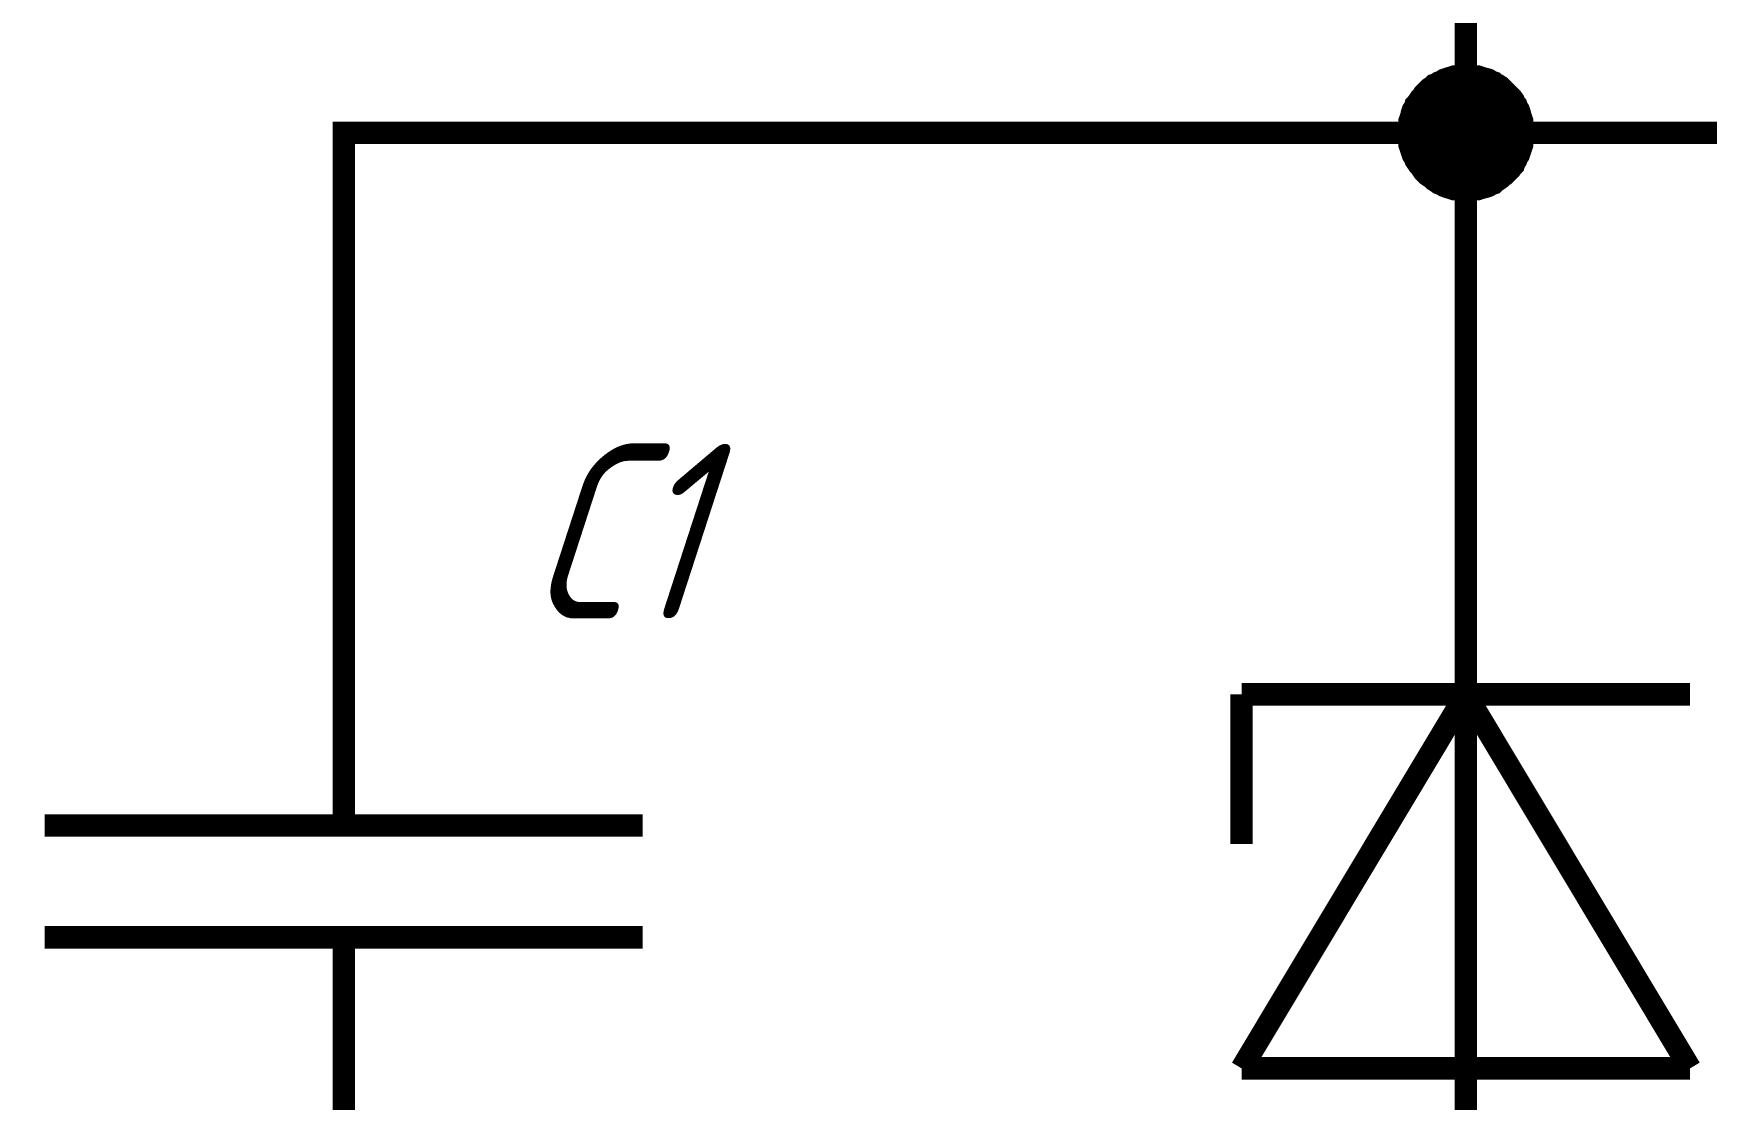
# Paper-space layout 'Layout1' of a CAD drawing. Header units: millimetres. Extents: x 0 to 420, y 0 to 297.
# Drawn here: x 73.48 to 95.85, y 157.23 to 171.47 of the extents above; entities that cross this region are included whole.
import ezdxf

# ---------------------------------------------------------------- set-up
doc = ezdxf.new("R2010")
doc.units = ezdxf.units.MM
doc.layers.add('Sheet', color=255, linetype='Continuous')
doc.styles.add('GOST', font='', dxfattribs={"oblique": 18})
doc.styles.get('GOST').set_extended_font_data('GOST type A')

psp = doc.layouts.get("Layout1")

# ---------------------------------------------------------------- linework, layer by layer
at = {"layer": 'Sheet'}
for points, const_width in [([(92.631, 170.144), (92.631, 185.147)], 0.3), ([(91.867, 170.144), (91.867, 170.189), (91.867, 170.223), (91.878, 170.256), (91.878, 170.301), (91.89, 170.335), (91.901, 170.369), (91.912, 170.414), (91.923, 170.447), (91.946, 170.481), (91.957, 170.515), (91.979, 170.537), (92.002, 170.571), (92.024, 170.604), (92.047, 170.627), (92.069, 170.661), (92.092, 170.683), (92.114, 170.706), (92.148, 170.739), (92.181, 170.762), (92.204, 170.784), (92.238, 170.795), (92.271, 170.818), (92.305, 170.829), (92.339, 170.852), (92.372, 170.863), (92.406, 170.874), (92.44, 170.885), (92.473, 170.896), (92.518, 170.896), (92.552, 170.908), (92.597, 170.908), (92.631, 170.908)], 0.3), ([(91.867, 170.144), (91.867, 170.189), (91.867, 170.223), (91.878, 170.256), (91.878, 170.301), (91.89, 170.335), (91.901, 170.369), (91.912, 170.414), (91.923, 170.447), (91.946, 170.481), (91.957, 170.515), (91.979, 170.537), (92.002, 170.571), (92.024, 170.604), (92.047, 170.627), (92.069, 170.661), (92.092, 170.683), (92.114, 170.706), (92.148, 170.739), (92.181, 170.762), (92.204, 170.784), (92.238, 170.795), (92.271, 170.818), (92.305, 170.829), (92.339, 170.852), (92.372, 170.863), (92.406, 170.874), (92.44, 170.885), (92.473, 170.896), (92.518, 170.896), (92.552, 170.908), (92.597, 170.908), (92.631, 170.908)], 0.3), ([(91.867, 170.144), (91.867, 170.189), (91.867, 170.223), (91.878, 170.256), (91.878, 170.301), (91.89, 170.335), (91.901, 170.369), (91.912, 170.414), (91.923, 170.447), (91.946, 170.481), (91.957, 170.515), (91.979, 170.537), (92.002, 170.571), (92.024, 170.604), (92.047, 170.627), (92.069, 170.661), (92.092, 170.683), (92.114, 170.706), (92.148, 170.739), (92.181, 170.762), (92.204, 170.784), (92.238, 170.795), (92.271, 170.818), (92.305, 170.829), (92.339, 170.852), (92.372, 170.863), (92.406, 170.874), (92.44, 170.885), (92.473, 170.896), (92.518, 170.896), (92.552, 170.908), (92.597, 170.908), (92.631, 170.908)], 0.3), ([(91.867, 170.144), (91.867, 170.189), (91.867, 170.223), (91.878, 170.256), (91.878, 170.301), (91.89, 170.335), (91.901, 170.369), (91.912, 170.414), (91.923, 170.447), (91.946, 170.481), (91.957, 170.515), (91.979, 170.537), (92.002, 170.571), (92.024, 170.604), (92.047, 170.627), (92.069, 170.661), (92.092, 170.683), (92.114, 170.706), (92.148, 170.739), (92.181, 170.762), (92.204, 170.784), (92.238, 170.795), (92.271, 170.818), (92.305, 170.829), (92.339, 170.852), (92.372, 170.863), (92.406, 170.874), (92.44, 170.885), (92.473, 170.896), (92.518, 170.896), (92.552, 170.908), (92.597, 170.908), (92.631, 170.908)], 0.3), ([(91.867, 170.144), (91.867, 170.189), (91.867, 170.223), (91.878, 170.256), (91.878, 170.301), (91.89, 170.335), (91.901, 170.369), (91.912, 170.414), (91.923, 170.447), (91.946, 170.481), (91.957, 170.515), (91.979, 170.537), (92.002, 170.571), (92.024, 170.604), (92.047, 170.627), (92.069, 170.661), (92.092, 170.683), (92.114, 170.706), (92.148, 170.739), (92.181, 170.762), (92.204, 170.784), (92.238, 170.795), (92.271, 170.818), (92.305, 170.829), (92.339, 170.852), (92.372, 170.863), (92.406, 170.874), (92.44, 170.885), (92.473, 170.896), (92.518, 170.896), (92.552, 170.908), (92.597, 170.908), (92.631, 170.908)], 0.3), ([(91.867, 170.144), (91.867, 170.189), (91.867, 170.223), (91.878, 170.256), (91.878, 170.301), (91.89, 170.335), (91.901, 170.369), (91.912, 170.414), (91.923, 170.447), (91.946, 170.481), (91.957, 170.515), (91.979, 170.537), (92.002, 170.571), (92.024, 170.604), (92.047, 170.627), (92.069, 170.661), (92.092, 170.683), (92.114, 170.706), (92.148, 170.739), (92.181, 170.762), (92.204, 170.784), (92.238, 170.795), (92.271, 170.818), (92.305, 170.829), (92.339, 170.852), (92.372, 170.863), (92.406, 170.874), (92.44, 170.885), (92.473, 170.896), (92.518, 170.896), (92.552, 170.908), (92.597, 170.908), (92.631, 170.908)], 0.3), ([(91.867, 170.144), (91.867, 170.189), (91.867, 170.223), (91.878, 170.256), (91.878, 170.301), (91.89, 170.335), (91.901, 170.369), (91.912, 170.414), (91.923, 170.447), (91.946, 170.481), (91.957, 170.515), (91.979, 170.537), (92.002, 170.571), (92.024, 170.604), (92.047, 170.627), (92.069, 170.661), (92.092, 170.683), (92.114, 170.706), (92.148, 170.739), (92.181, 170.762), (92.204, 170.784), (92.238, 170.795), (92.271, 170.818), (92.305, 170.829), (92.339, 170.852), (92.372, 170.863), (92.406, 170.874), (92.44, 170.885), (92.473, 170.896), (92.518, 170.896), (92.552, 170.908), (92.597, 170.908), (92.631, 170.908)], 0.0991), ([(91.867, 170.144), (91.867, 170.189), (91.867, 170.223), (91.878, 170.256), (91.878, 170.301), (91.89, 170.335), (91.901, 170.369), (91.912, 170.414), (91.923, 170.447), (91.946, 170.481), (91.957, 170.515), (91.979, 170.537), (92.002, 170.571), (92.024, 170.604), (92.047, 170.627), (92.069, 170.661), (92.092, 170.683), (92.114, 170.706), (92.148, 170.739), (92.181, 170.762), (92.204, 170.784), (92.238, 170.795), (92.271, 170.818), (92.305, 170.829), (92.339, 170.852), (92.372, 170.863), (92.406, 170.874), (92.44, 170.885), (92.473, 170.896), (92.518, 170.896), (92.552, 170.908), (92.597, 170.908), (92.631, 170.908)], 0.0991), ([(91.867, 170.144), (91.867, 170.189), (91.867, 170.223), (91.878, 170.256), (91.878, 170.301), (91.89, 170.335), (91.901, 170.369), (91.912, 170.414), (91.923, 170.447), (91.946, 170.481), (91.957, 170.515), (91.979, 170.537), (92.002, 170.571), (92.024, 170.604), (92.047, 170.627), (92.069, 170.661), (92.092, 170.683), (92.114, 170.706), (92.148, 170.739), (92.181, 170.762), (92.204, 170.784), (92.238, 170.795), (92.271, 170.818), (92.305, 170.829), (92.339, 170.852), (92.372, 170.863), (92.406, 170.874), (92.44, 170.885), (92.473, 170.896), (92.518, 170.896), (92.552, 170.908), (92.597, 170.908), (92.631, 170.908)], 0.0991), ([(91.867, 170.144), (91.867, 170.189), (91.867, 170.223), (91.878, 170.256), (91.878, 170.301), (91.89, 170.335), (91.901, 170.369), (91.912, 170.414), (91.923, 170.447), (91.946, 170.481), (91.957, 170.515), (91.979, 170.537), (92.002, 170.571), (92.024, 170.604), (92.047, 170.627), (92.069, 170.661), (92.092, 170.683), (92.114, 170.706), (92.148, 170.739), (92.181, 170.762), (92.204, 170.784), (92.238, 170.795), (92.271, 170.818), (92.305, 170.829), (92.339, 170.852), (92.372, 170.863), (92.406, 170.874), (92.44, 170.885), (92.473, 170.896), (92.518, 170.896), (92.552, 170.908), (92.597, 170.908), (92.631, 170.908)], 0.0991), ([(91.867, 170.144), (91.867, 170.189), (91.867, 170.223), (91.878, 170.256), (91.878, 170.301), (91.89, 170.335), (91.901, 170.369), (91.912, 170.414), (91.923, 170.447), (91.946, 170.481), (91.957, 170.515), (91.979, 170.537), (92.002, 170.571), (92.024, 170.604), (92.047, 170.627), (92.069, 170.661), (92.092, 170.683), (92.114, 170.706), (92.148, 170.739), (92.181, 170.762), (92.204, 170.784), (92.238, 170.795), (92.271, 170.818), (92.305, 170.829), (92.339, 170.852), (92.372, 170.863), (92.406, 170.874), (92.44, 170.885), (92.473, 170.896), (92.518, 170.896), (92.552, 170.908), (92.597, 170.908), (92.631, 170.908)], 0.0991), ([(91.867, 170.144), (91.867, 170.189), (91.867, 170.223), (91.878, 170.256), (91.878, 170.301), (91.89, 170.335), (91.901, 170.369), (91.912, 170.414), (91.923, 170.447), (91.946, 170.481), (91.957, 170.515), (91.979, 170.537), (92.002, 170.571), (92.024, 170.604), (92.047, 170.627), (92.069, 170.661), (92.092, 170.683), (92.114, 170.706), (92.148, 170.739), (92.181, 170.762), (92.204, 170.784), (92.238, 170.795), (92.271, 170.818), (92.305, 170.829), (92.339, 170.852), (92.372, 170.863), (92.406, 170.874), (92.44, 170.885), (92.473, 170.896), (92.518, 170.896), (92.552, 170.908), (92.597, 170.908), (92.631, 170.908)], 0.0991), ([(92.631, 170.908), (92.631, 170.908)], 0.3), ([(92.631, 170.908), (92.675, 170.908), (92.709, 170.908), (92.743, 170.896), (92.788, 170.896), (92.821, 170.885), (92.855, 170.874), (92.9, 170.863), (92.934, 170.852), (92.967, 170.829), (93.001, 170.818), (93.024, 170.795), (93.057, 170.784), (93.091, 170.762), (93.113, 170.739), (93.147, 170.706), (93.169, 170.683), (93.192, 170.661), (93.226, 170.627), (93.248, 170.604), (93.271, 170.571), (93.282, 170.537), (93.304, 170.515), (93.315, 170.481), (93.338, 170.447), (93.349, 170.414), (93.36, 170.369), (93.372, 170.335), (93.383, 170.301), (93.383, 170.256), (93.394, 170.223), (93.394, 170.189), (93.394, 170.144)], 0.3), ([(92.631, 170.908), (92.631, 170.908)], 0.3), ([(92.631, 170.908), (92.675, 170.908), (92.709, 170.908), (92.743, 170.896), (92.788, 170.896), (92.821, 170.885), (92.855, 170.874), (92.9, 170.863), (92.934, 170.852), (92.967, 170.829), (93.001, 170.818), (93.024, 170.795), (93.057, 170.784), (93.091, 170.762), (93.113, 170.739), (93.147, 170.706), (93.169, 170.683), (93.192, 170.661), (93.226, 170.627), (93.248, 170.604), (93.271, 170.571), (93.282, 170.537), (93.304, 170.515), (93.315, 170.481), (93.338, 170.447), (93.349, 170.414), (93.36, 170.369), (93.372, 170.335), (93.383, 170.301), (93.383, 170.256), (93.394, 170.223), (93.394, 170.189), (93.394, 170.144)], 0.3), ([(92.631, 170.908), (92.631, 170.908)], 0.3), ([(92.631, 170.908), (92.675, 170.908), (92.709, 170.908), (92.743, 170.896), (92.788, 170.896), (92.821, 170.885), (92.855, 170.874), (92.9, 170.863), (92.934, 170.852), (92.967, 170.829), (93.001, 170.818), (93.024, 170.795), (93.057, 170.784), (93.091, 170.762), (93.113, 170.739), (93.147, 170.706), (93.169, 170.683), (93.192, 170.661), (93.226, 170.627), (93.248, 170.604), (93.271, 170.571), (93.282, 170.537), (93.304, 170.515), (93.315, 170.481), (93.338, 170.447), (93.349, 170.414), (93.36, 170.369), (93.372, 170.335), (93.383, 170.301), (93.383, 170.256), (93.394, 170.223), (93.394, 170.189), (93.394, 170.144)], 0.3), ([(92.631, 170.908), (92.631, 170.908)], 0.3), ([(92.631, 170.908), (92.675, 170.908), (92.709, 170.908), (92.743, 170.896), (92.788, 170.896), (92.821, 170.885), (92.855, 170.874), (92.9, 170.863), (92.934, 170.852), (92.967, 170.829), (93.001, 170.818), (93.024, 170.795), (93.057, 170.784), (93.091, 170.762), (93.113, 170.739), (93.147, 170.706), (93.169, 170.683), (93.192, 170.661), (93.226, 170.627), (93.248, 170.604), (93.271, 170.571), (93.282, 170.537), (93.304, 170.515), (93.315, 170.481), (93.338, 170.447), (93.349, 170.414), (93.36, 170.369), (93.372, 170.335), (93.383, 170.301), (93.383, 170.256), (93.394, 170.223), (93.394, 170.189), (93.394, 170.144)], 0.3), ([(92.631, 170.908), (92.631, 170.908)], 0.3), ([(92.631, 170.908), (92.675, 170.908), (92.709, 170.908), (92.743, 170.896), (92.788, 170.896), (92.821, 170.885), (92.855, 170.874), (92.9, 170.863), (92.934, 170.852), (92.967, 170.829), (93.001, 170.818), (93.024, 170.795), (93.057, 170.784), (93.091, 170.762), (93.113, 170.739), (93.147, 170.706), (93.169, 170.683), (93.192, 170.661), (93.226, 170.627), (93.248, 170.604), (93.271, 170.571), (93.282, 170.537), (93.304, 170.515), (93.315, 170.481), (93.338, 170.447), (93.349, 170.414), (93.36, 170.369), (93.372, 170.335), (93.383, 170.301), (93.383, 170.256), (93.394, 170.223), (93.394, 170.189), (93.394, 170.144)], 0.3), ([(92.631, 170.908), (92.631, 170.908)], 0.3), ([(92.631, 170.908), (92.675, 170.908), (92.709, 170.908), (92.743, 170.896), (92.788, 170.896), (92.821, 170.885), (92.855, 170.874), (92.9, 170.863), (92.934, 170.852), (92.967, 170.829), (93.001, 170.818), (93.024, 170.795), (93.057, 170.784), (93.091, 170.762), (93.113, 170.739), (93.147, 170.706), (93.169, 170.683), (93.192, 170.661), (93.226, 170.627), (93.248, 170.604), (93.271, 170.571), (93.282, 170.537), (93.304, 170.515), (93.315, 170.481), (93.338, 170.447), (93.349, 170.414), (93.36, 170.369), (93.372, 170.335), (93.383, 170.301), (93.383, 170.256), (93.394, 170.223), (93.394, 170.189), (93.394, 170.144)], 0.3), ([(92.631, 170.908), (92.631, 170.908)], 0.0991), ([(92.631, 170.908), (92.675, 170.908), (92.709, 170.908), (92.743, 170.896), (92.788, 170.896), (92.821, 170.885), (92.855, 170.874), (92.9, 170.863), (92.934, 170.852), (92.967, 170.829), (93.001, 170.818), (93.024, 170.795), (93.057, 170.784), (93.091, 170.762), (93.113, 170.739), (93.147, 170.706), (93.169, 170.683), (93.192, 170.661), (93.226, 170.627), (93.248, 170.604), (93.271, 170.571), (93.282, 170.537), (93.304, 170.515), (93.315, 170.481), (93.338, 170.447), (93.349, 170.414), (93.36, 170.369), (93.372, 170.335), (93.383, 170.301), (93.383, 170.256), (93.394, 170.223), (93.394, 170.189), (93.394, 170.144)], 0.0991), ([(92.631, 170.908), (92.631, 170.908)], 0.0991), ([(92.631, 170.908), (92.675, 170.908), (92.709, 170.908), (92.743, 170.896), (92.788, 170.896), (92.821, 170.885), (92.855, 170.874), (92.9, 170.863), (92.934, 170.852), (92.967, 170.829), (93.001, 170.818), (93.024, 170.795), (93.057, 170.784), (93.091, 170.762), (93.113, 170.739), (93.147, 170.706), (93.169, 170.683), (93.192, 170.661), (93.226, 170.627), (93.248, 170.604), (93.271, 170.571), (93.282, 170.537), (93.304, 170.515), (93.315, 170.481), (93.338, 170.447), (93.349, 170.414), (93.36, 170.369), (93.372, 170.335), (93.383, 170.301), (93.383, 170.256), (93.394, 170.223), (93.394, 170.189), (93.394, 170.144)], 0.0991), ([(92.631, 170.908), (92.631, 170.908)], 0.0991), ([(92.631, 170.908), (92.675, 170.908), (92.709, 170.908), (92.743, 170.896), (92.788, 170.896), (92.821, 170.885), (92.855, 170.874), (92.9, 170.863), (92.934, 170.852), (92.967, 170.829), (93.001, 170.818), (93.024, 170.795), (93.057, 170.784), (93.091, 170.762), (93.113, 170.739), (93.147, 170.706), (93.169, 170.683), (93.192, 170.661), (93.226, 170.627), (93.248, 170.604), (93.271, 170.571), (93.282, 170.537), (93.304, 170.515), (93.315, 170.481), (93.338, 170.447), (93.349, 170.414), (93.36, 170.369), (93.372, 170.335), (93.383, 170.301), (93.383, 170.256), (93.394, 170.223), (93.394, 170.189), (93.394, 170.144)], 0.0991), ([(92.631, 170.908), (92.631, 170.908)], 0.0991), ([(92.631, 170.908), (92.675, 170.908), (92.709, 170.908), (92.743, 170.896), (92.788, 170.896), (92.821, 170.885), (92.855, 170.874), (92.9, 170.863), (92.934, 170.852), (92.967, 170.829), (93.001, 170.818), (93.024, 170.795), (93.057, 170.784), (93.091, 170.762), (93.113, 170.739), (93.147, 170.706), (93.169, 170.683), (93.192, 170.661), (93.226, 170.627), (93.248, 170.604), (93.271, 170.571), (93.282, 170.537), (93.304, 170.515), (93.315, 170.481), (93.338, 170.447), (93.349, 170.414), (93.36, 170.369), (93.372, 170.335), (93.383, 170.301), (93.383, 170.256), (93.394, 170.223), (93.394, 170.189), (93.394, 170.144)], 0.0991), ([(92.631, 170.908), (92.631, 170.908)], 0.0991), ([(92.631, 170.908), (92.675, 170.908), (92.709, 170.908), (92.743, 170.896), (92.788, 170.896), (92.821, 170.885), (92.855, 170.874), (92.9, 170.863), (92.934, 170.852), (92.967, 170.829), (93.001, 170.818), (93.024, 170.795), (93.057, 170.784), (93.091, 170.762), (93.113, 170.739), (93.147, 170.706), (93.169, 170.683), (93.192, 170.661), (93.226, 170.627), (93.248, 170.604), (93.271, 170.571), (93.282, 170.537), (93.304, 170.515), (93.315, 170.481), (93.338, 170.447), (93.349, 170.414), (93.36, 170.369), (93.372, 170.335), (93.383, 170.301), (93.383, 170.256), (93.394, 170.223), (93.394, 170.189), (93.394, 170.144)], 0.0991), ([(92.631, 170.908), (92.631, 170.908)], 0.0991), ([(92.631, 170.908), (92.675, 170.908), (92.709, 170.908), (92.743, 170.896), (92.788, 170.896), (92.821, 170.885), (92.855, 170.874), (92.9, 170.863), (92.934, 170.852), (92.967, 170.829), (93.001, 170.818), (93.024, 170.795), (93.057, 170.784), (93.091, 170.762), (93.113, 170.739), (93.147, 170.706), (93.169, 170.683), (93.192, 170.661), (93.226, 170.627), (93.248, 170.604), (93.271, 170.571), (93.282, 170.537), (93.304, 170.515), (93.315, 170.481), (93.338, 170.447), (93.349, 170.414), (93.36, 170.369), (93.372, 170.335), (93.383, 170.301), (93.383, 170.256), (93.394, 170.223), (93.394, 170.189), (93.394, 170.144)], 0.0991), ([(122.631, 170.144), (110.123, 170.144), (92.631, 170.144), (77.631, 170.144), (77.631, 165.147)], 0.3), ([(92.631, 169.38), (92.597, 169.38), (92.552, 169.38), (92.518, 169.392), (92.473, 169.392), (92.44, 169.403), (92.406, 169.414), (92.372, 169.425), (92.339, 169.437), (92.305, 169.459), (92.271, 169.47), (92.238, 169.493), (92.204, 169.515), (92.181, 169.538), (92.148, 169.56), (92.114, 169.583), (92.092, 169.605), (92.069, 169.628), (92.047, 169.661), (92.024, 169.695), (92.002, 169.717), (91.979, 169.751), (91.957, 169.785), (91.946, 169.818), (91.923, 169.852), (91.912, 169.886), (91.901, 169.919), (91.89, 169.953), (91.878, 169.987), (91.878, 170.032), (91.867, 170.065), (91.867, 170.11), (91.867, 170.144)], 0.3), ([(91.867, 170.144), (91.867, 170.144)], 0.3), ([(92.631, 169.38), (92.597, 169.38), (92.552, 169.38), (92.518, 169.392), (92.473, 169.392), (92.44, 169.403), (92.406, 169.414), (92.372, 169.425), (92.339, 169.437), (92.305, 169.459), (92.271, 169.47), (92.238, 169.493), (92.204, 169.515), (92.181, 169.538), (92.148, 169.56), (92.114, 169.583), (92.092, 169.605), (92.069, 169.628), (92.047, 169.661), (92.024, 169.695), (92.002, 169.717), (91.979, 169.751), (91.957, 169.785), (91.946, 169.818), (91.923, 169.852), (91.912, 169.886), (91.901, 169.919), (91.89, 169.953), (91.878, 169.987), (91.878, 170.032), (91.867, 170.065), (91.867, 170.11), (91.867, 170.144)], 0.3), ([(91.867, 170.144), (91.867, 170.144)], 0.3), ([(92.631, 169.38), (92.597, 169.38), (92.552, 169.38), (92.518, 169.392), (92.473, 169.392), (92.44, 169.403), (92.406, 169.414), (92.372, 169.425), (92.339, 169.437), (92.305, 169.459), (92.271, 169.47), (92.238, 169.493), (92.204, 169.515), (92.181, 169.538), (92.148, 169.56), (92.114, 169.583), (92.092, 169.605), (92.069, 169.628), (92.047, 169.661), (92.024, 169.695), (92.002, 169.717), (91.979, 169.751), (91.957, 169.785), (91.946, 169.818), (91.923, 169.852), (91.912, 169.886), (91.901, 169.919), (91.89, 169.953), (91.878, 169.987), (91.878, 170.032), (91.867, 170.065), (91.867, 170.11), (91.867, 170.144)], 0.3), ([(91.867, 170.144), (91.867, 170.144)], 0.3), ([(92.631, 169.38), (92.597, 169.38), (92.552, 169.38), (92.518, 169.392), (92.473, 169.392), (92.44, 169.403), (92.406, 169.414), (92.372, 169.425), (92.339, 169.437), (92.305, 169.459), (92.271, 169.47), (92.238, 169.493), (92.204, 169.515), (92.181, 169.538), (92.148, 169.56), (92.114, 169.583), (92.092, 169.605), (92.069, 169.628), (92.047, 169.661), (92.024, 169.695), (92.002, 169.717), (91.979, 169.751), (91.957, 169.785), (91.946, 169.818), (91.923, 169.852), (91.912, 169.886), (91.901, 169.919), (91.89, 169.953), (91.878, 169.987), (91.878, 170.032), (91.867, 170.065), (91.867, 170.11), (91.867, 170.144)], 0.3), ([(91.867, 170.144), (91.867, 170.144)], 0.3), ([(92.631, 169.38), (92.597, 169.38), (92.552, 169.38), (92.518, 169.392), (92.473, 169.392), (92.44, 169.403), (92.406, 169.414), (92.372, 169.425), (92.339, 169.437), (92.305, 169.459), (92.271, 169.47), (92.238, 169.493), (92.204, 169.515), (92.181, 169.538), (92.148, 169.56), (92.114, 169.583), (92.092, 169.605), (92.069, 169.628), (92.047, 169.661), (92.024, 169.695), (92.002, 169.717), (91.979, 169.751), (91.957, 169.785), (91.946, 169.818), (91.923, 169.852), (91.912, 169.886), (91.901, 169.919), (91.89, 169.953), (91.878, 169.987), (91.878, 170.032), (91.867, 170.065), (91.867, 170.11), (91.867, 170.144)], 0.3), ([(91.867, 170.144), (91.867, 170.144)], 0.3), ([(92.631, 169.38), (92.597, 169.38), (92.552, 169.38), (92.518, 169.392), (92.473, 169.392), (92.44, 169.403), (92.406, 169.414), (92.372, 169.425), (92.339, 169.437), (92.305, 169.459), (92.271, 169.47), (92.238, 169.493), (92.204, 169.515), (92.181, 169.538), (92.148, 169.56), (92.114, 169.583), (92.092, 169.605), (92.069, 169.628), (92.047, 169.661), (92.024, 169.695), (92.002, 169.717), (91.979, 169.751), (91.957, 169.785), (91.946, 169.818), (91.923, 169.852), (91.912, 169.886), (91.901, 169.919), (91.89, 169.953), (91.878, 169.987), (91.878, 170.032), (91.867, 170.065), (91.867, 170.11), (91.867, 170.144)], 0.3), ([(91.867, 170.144), (91.867, 170.144)], 0.3), ([(92.631, 169.38), (92.597, 169.38), (92.552, 169.38), (92.518, 169.392), (92.473, 169.392), (92.44, 169.403), (92.406, 169.414), (92.372, 169.425), (92.339, 169.437), (92.305, 169.459), (92.271, 169.47), (92.238, 169.493), (92.204, 169.515), (92.181, 169.538), (92.148, 169.56), (92.114, 169.583), (92.092, 169.605), (92.069, 169.628), (92.047, 169.661), (92.024, 169.695), (92.002, 169.717), (91.979, 169.751), (91.957, 169.785), (91.946, 169.818), (91.923, 169.852), (91.912, 169.886), (91.901, 169.919), (91.89, 169.953), (91.878, 169.987), (91.878, 170.032), (91.867, 170.065), (91.867, 170.11), (91.867, 170.144)], 0.0991), ([(91.867, 170.144), (91.867, 170.144)], 0.0991), ([(92.631, 169.38), (92.597, 169.38), (92.552, 169.38), (92.518, 169.392), (92.473, 169.392), (92.44, 169.403), (92.406, 169.414), (92.372, 169.425), (92.339, 169.437), (92.305, 169.459), (92.271, 169.47), (92.238, 169.493), (92.204, 169.515), (92.181, 169.538), (92.148, 169.56), (92.114, 169.583), (92.092, 169.605), (92.069, 169.628), (92.047, 169.661), (92.024, 169.695), (92.002, 169.717), (91.979, 169.751), (91.957, 169.785), (91.946, 169.818), (91.923, 169.852), (91.912, 169.886), (91.901, 169.919), (91.89, 169.953), (91.878, 169.987), (91.878, 170.032), (91.867, 170.065), (91.867, 170.11), (91.867, 170.144)], 0.0991), ([(91.867, 170.144), (91.867, 170.144)], 0.0991), ([(92.631, 169.38), (92.597, 169.38), (92.552, 169.38), (92.518, 169.392), (92.473, 169.392), (92.44, 169.403), (92.406, 169.414), (92.372, 169.425), (92.339, 169.437), (92.305, 169.459), (92.271, 169.47), (92.238, 169.493), (92.204, 169.515), (92.181, 169.538), (92.148, 169.56), (92.114, 169.583), (92.092, 169.605), (92.069, 169.628), (92.047, 169.661), (92.024, 169.695), (92.002, 169.717), (91.979, 169.751), (91.957, 169.785), (91.946, 169.818), (91.923, 169.852), (91.912, 169.886), (91.901, 169.919), (91.89, 169.953), (91.878, 169.987), (91.878, 170.032), (91.867, 170.065), (91.867, 170.11), (91.867, 170.144)], 0.0991), ([(91.867, 170.144), (91.867, 170.144)], 0.0991), ([(92.631, 169.38), (92.597, 169.38), (92.552, 169.38), (92.518, 169.392), (92.473, 169.392), (92.44, 169.403), (92.406, 169.414), (92.372, 169.425), (92.339, 169.437), (92.305, 169.459), (92.271, 169.47), (92.238, 169.493), (92.204, 169.515), (92.181, 169.538), (92.148, 169.56), (92.114, 169.583), (92.092, 169.605), (92.069, 169.628), (92.047, 169.661), (92.024, 169.695), (92.002, 169.717), (91.979, 169.751), (91.957, 169.785), (91.946, 169.818), (91.923, 169.852), (91.912, 169.886), (91.901, 169.919), (91.89, 169.953), (91.878, 169.987), (91.878, 170.032), (91.867, 170.065), (91.867, 170.11), (91.867, 170.144)], 0.0991), ([(91.867, 170.144), (91.867, 170.144)], 0.0991), ([(92.631, 169.38), (92.597, 169.38), (92.552, 169.38), (92.518, 169.392), (92.473, 169.392), (92.44, 169.403), (92.406, 169.414), (92.372, 169.425), (92.339, 169.437), (92.305, 169.459), (92.271, 169.47), (92.238, 169.493), (92.204, 169.515), (92.181, 169.538), (92.148, 169.56), (92.114, 169.583), (92.092, 169.605), (92.069, 169.628), (92.047, 169.661), (92.024, 169.695), (92.002, 169.717), (91.979, 169.751), (91.957, 169.785), (91.946, 169.818), (91.923, 169.852), (91.912, 169.886), (91.901, 169.919), (91.89, 169.953), (91.878, 169.987), (91.878, 170.032), (91.867, 170.065), (91.867, 170.11), (91.867, 170.144)], 0.0991), ([(91.867, 170.144), (91.867, 170.144)], 0.0991), ([(92.631, 169.38), (92.597, 169.38), (92.552, 169.38), (92.518, 169.392), (92.473, 169.392), (92.44, 169.403), (92.406, 169.414), (92.372, 169.425), (92.339, 169.437), (92.305, 169.459), (92.271, 169.47), (92.238, 169.493), (92.204, 169.515), (92.181, 169.538), (92.148, 169.56), (92.114, 169.583), (92.092, 169.605), (92.069, 169.628), (92.047, 169.661), (92.024, 169.695), (92.002, 169.717), (91.979, 169.751), (91.957, 169.785), (91.946, 169.818), (91.923, 169.852), (91.912, 169.886), (91.901, 169.919), (91.89, 169.953), (91.878, 169.987), (91.878, 170.032), (91.867, 170.065), (91.867, 170.11), (91.867, 170.144)], 0.0991), ([(91.867, 170.144), (91.867, 170.144)], 0.0991), ([(93.394, 170.144), (93.394, 170.11), (93.394, 170.065), (93.383, 170.032), (93.383, 169.987), (93.372, 169.953), (93.36, 169.919), (93.349, 169.886), (93.338, 169.852), (93.315, 169.818), (93.304, 169.785), (93.282, 169.751), (93.271, 169.717), (93.248, 169.695), (93.226, 169.661), (93.192, 169.628), (93.169, 169.605), (93.147, 169.583), (93.113, 169.56), (93.091, 169.538), (93.057, 169.515), (93.024, 169.493), (93.001, 169.47), (92.967, 169.459), (92.934, 169.437), (92.9, 169.425), (92.855, 169.414), (92.821, 169.403), (92.788, 169.392), (92.743, 169.392), (92.709, 169.38), (92.675, 169.38), (92.631, 169.38)], 0.3), ([(92.631, 167.64), (92.631, 170.144)], 0.3), ([(93.394, 170.144), (93.394, 170.11), (93.394, 170.065), (93.383, 170.032), (93.383, 169.987), (93.372, 169.953), (93.36, 169.919), (93.349, 169.886), (93.338, 169.852), (93.315, 169.818), (93.304, 169.785), (93.282, 169.751), (93.271, 169.717), (93.248, 169.695), (93.226, 169.661), (93.192, 169.628), (93.169, 169.605), (93.147, 169.583), (93.113, 169.56), (93.091, 169.538), (93.057, 169.515), (93.024, 169.493), (93.001, 169.47), (92.967, 169.459), (92.934, 169.437), (92.9, 169.425), (92.855, 169.414), (92.821, 169.403), (92.788, 169.392), (92.743, 169.392), (92.709, 169.38), (92.675, 169.38), (92.631, 169.38)], 0.3), ([(93.394, 170.144), (93.394, 170.11), (93.394, 170.065), (93.383, 170.032), (93.383, 169.987), (93.372, 169.953), (93.36, 169.919), (93.349, 169.886), (93.338, 169.852), (93.315, 169.818), (93.304, 169.785), (93.282, 169.751), (93.271, 169.717), (93.248, 169.695), (93.226, 169.661), (93.192, 169.628), (93.169, 169.605), (93.147, 169.583), (93.113, 169.56), (93.091, 169.538), (93.057, 169.515), (93.024, 169.493), (93.001, 169.47), (92.967, 169.459), (92.934, 169.437), (92.9, 169.425), (92.855, 169.414), (92.821, 169.403), (92.788, 169.392), (92.743, 169.392), (92.709, 169.38), (92.675, 169.38), (92.631, 169.38)], 0.3), ([(93.394, 170.144), (93.394, 170.11), (93.394, 170.065), (93.383, 170.032), (93.383, 169.987), (93.372, 169.953), (93.36, 169.919), (93.349, 169.886), (93.338, 169.852), (93.315, 169.818), (93.304, 169.785), (93.282, 169.751), (93.271, 169.717), (93.248, 169.695), (93.226, 169.661), (93.192, 169.628), (93.169, 169.605), (93.147, 169.583), (93.113, 169.56), (93.091, 169.538), (93.057, 169.515), (93.024, 169.493), (93.001, 169.47), (92.967, 169.459), (92.934, 169.437), (92.9, 169.425), (92.855, 169.414), (92.821, 169.403), (92.788, 169.392), (92.743, 169.392), (92.709, 169.38), (92.675, 169.38), (92.631, 169.38)], 0.3), ([(93.394, 170.144), (93.394, 170.11), (93.394, 170.065), (93.383, 170.032), (93.383, 169.987), (93.372, 169.953), (93.36, 169.919), (93.349, 169.886), (93.338, 169.852), (93.315, 169.818), (93.304, 169.785), (93.282, 169.751), (93.271, 169.717), (93.248, 169.695), (93.226, 169.661), (93.192, 169.628), (93.169, 169.605), (93.147, 169.583), (93.113, 169.56), (93.091, 169.538), (93.057, 169.515), (93.024, 169.493), (93.001, 169.47), (92.967, 169.459), (92.934, 169.437), (92.9, 169.425), (92.855, 169.414), (92.821, 169.403), (92.788, 169.392), (92.743, 169.392), (92.709, 169.38), (92.675, 169.38), (92.631, 169.38)], 0.3), ([(93.394, 170.144), (93.394, 170.11), (93.394, 170.065), (93.383, 170.032), (93.383, 169.987), (93.372, 169.953), (93.36, 169.919), (93.349, 169.886), (93.338, 169.852), (93.315, 169.818), (93.304, 169.785), (93.282, 169.751), (93.271, 169.717), (93.248, 169.695), (93.226, 169.661), (93.192, 169.628), (93.169, 169.605), (93.147, 169.583), (93.113, 169.56), (93.091, 169.538), (93.057, 169.515), (93.024, 169.493), (93.001, 169.47), (92.967, 169.459), (92.934, 169.437), (92.9, 169.425), (92.855, 169.414), (92.821, 169.403), (92.788, 169.392), (92.743, 169.392), (92.709, 169.38), (92.675, 169.38), (92.631, 169.38)], 0.3), ([(93.394, 170.144), (93.394, 170.11), (93.394, 170.065), (93.383, 170.032), (93.383, 169.987), (93.372, 169.953), (93.36, 169.919), (93.349, 169.886), (93.338, 169.852), (93.315, 169.818), (93.304, 169.785), (93.282, 169.751), (93.271, 169.717), (93.248, 169.695), (93.226, 169.661), (93.192, 169.628), (93.169, 169.605), (93.147, 169.583), (93.113, 169.56), (93.091, 169.538), (93.057, 169.515), (93.024, 169.493), (93.001, 169.47), (92.967, 169.459), (92.934, 169.437), (92.9, 169.425), (92.855, 169.414), (92.821, 169.403), (92.788, 169.392), (92.743, 169.392), (92.709, 169.38), (92.675, 169.38), (92.631, 169.38)], 0.0991), ([(93.394, 170.144), (93.394, 170.11), (93.394, 170.065), (93.383, 170.032), (93.383, 169.987), (93.372, 169.953), (93.36, 169.919), (93.349, 169.886), (93.338, 169.852), (93.315, 169.818), (93.304, 169.785), (93.282, 169.751), (93.271, 169.717), (93.248, 169.695), (93.226, 169.661), (93.192, 169.628), (93.169, 169.605), (93.147, 169.583), (93.113, 169.56), (93.091, 169.538), (93.057, 169.515), (93.024, 169.493), (93.001, 169.47), (92.967, 169.459), (92.934, 169.437), (92.9, 169.425), (92.855, 169.414), (92.821, 169.403), (92.788, 169.392), (92.743, 169.392), (92.709, 169.38), (92.675, 169.38), (92.631, 169.38)], 0.0991), ([(93.394, 170.144), (93.394, 170.11), (93.394, 170.065), (93.383, 170.032), (93.383, 169.987), (93.372, 169.953), (93.36, 169.919), (93.349, 169.886), (93.338, 169.852), (93.315, 169.818), (93.304, 169.785), (93.282, 169.751), (93.271, 169.717), (93.248, 169.695), (93.226, 169.661), (93.192, 169.628), (93.169, 169.605), (93.147, 169.583), (93.113, 169.56), (93.091, 169.538), (93.057, 169.515), (93.024, 169.493), (93.001, 169.47), (92.967, 169.459), (92.934, 169.437), (92.9, 169.425), (92.855, 169.414), (92.821, 169.403), (92.788, 169.392), (92.743, 169.392), (92.709, 169.38), (92.675, 169.38), (92.631, 169.38)], 0.0991), ([(93.394, 170.144), (93.394, 170.11), (93.394, 170.065), (93.383, 170.032), (93.383, 169.987), (93.372, 169.953), (93.36, 169.919), (93.349, 169.886), (93.338, 169.852), (93.315, 169.818), (93.304, 169.785), (93.282, 169.751), (93.271, 169.717), (93.248, 169.695), (93.226, 169.661), (93.192, 169.628), (93.169, 169.605), (93.147, 169.583), (93.113, 169.56), (93.091, 169.538), (93.057, 169.515), (93.024, 169.493), (93.001, 169.47), (92.967, 169.459), (92.934, 169.437), (92.9, 169.425), (92.855, 169.414), (92.821, 169.403), (92.788, 169.392), (92.743, 169.392), (92.709, 169.38), (92.675, 169.38), (92.631, 169.38)], 0.0991), ([(93.394, 170.144), (93.394, 170.11), (93.394, 170.065), (93.383, 170.032), (93.383, 169.987), (93.372, 169.953), (93.36, 169.919), (93.349, 169.886), (93.338, 169.852), (93.315, 169.818), (93.304, 169.785), (93.282, 169.751), (93.271, 169.717), (93.248, 169.695), (93.226, 169.661), (93.192, 169.628), (93.169, 169.605), (93.147, 169.583), (93.113, 169.56), (93.091, 169.538), (93.057, 169.515), (93.024, 169.493), (93.001, 169.47), (92.967, 169.459), (92.934, 169.437), (92.9, 169.425), (92.855, 169.414), (92.821, 169.403), (92.788, 169.392), (92.743, 169.392), (92.709, 169.38), (92.675, 169.38), (92.631, 169.38)], 0.0991), ([(93.394, 170.144), (93.394, 170.11), (93.394, 170.065), (93.383, 170.032), (93.383, 169.987), (93.372, 169.953), (93.36, 169.919), (93.349, 169.886), (93.338, 169.852), (93.315, 169.818), (93.304, 169.785), (93.282, 169.751), (93.271, 169.717), (93.248, 169.695), (93.226, 169.661), (93.192, 169.628), (93.169, 169.605), (93.147, 169.583), (93.113, 169.56), (93.091, 169.538), (93.057, 169.515), (93.024, 169.493), (93.001, 169.47), (92.967, 169.459), (92.934, 169.437), (92.9, 169.425), (92.855, 169.414), (92.821, 169.403), (92.788, 169.392), (92.743, 169.392), (92.709, 169.38), (92.675, 169.38), (92.631, 169.38)], 0.0991), ([(93.394, 170.144), (93.394, 170.144), (93.394, 170.144), (93.394, 170.144), (93.394, 170.144), (93.394, 170.144), (93.394, 170.144), (93.394, 170.144), (93.394, 170.144), (93.394, 170.144), (93.394, 170.144), (93.394, 170.144), (93.394, 170.144), (93.394, 170.144), (93.394, 170.144), (93.394, 170.144), (93.394, 170.144), (93.394, 170.144), (93.394, 170.144), (93.394, 170.144), (93.394, 170.144), (93.394, 170.144), (93.394, 170.144), (93.394, 170.144), (93.394, 170.144), (93.394, 170.144), (93.394, 170.144), (93.394, 170.144), (93.394, 170.144), (93.394, 170.144), (93.394, 170.144), (93.394, 170.144), (93.394, 170.144)], 0.3), ([(93.394, 170.144), (93.394, 170.144)], 0.3), ([(93.394, 170.144), (93.394, 170.144), (93.394, 170.144), (93.394, 170.144), (93.394, 170.144), (93.394, 170.144), (93.394, 170.144), (93.394, 170.144), (93.394, 170.144), (93.394, 170.144), (93.394, 170.144), (93.394, 170.144), (93.394, 170.144), (93.394, 170.144), (93.394, 170.144), (93.394, 170.144), (93.394, 170.144), (93.394, 170.144), (93.394, 170.144), (93.394, 170.144), (93.394, 170.144), (93.394, 170.144), (93.394, 170.144), (93.394, 170.144), (93.394, 170.144), (93.394, 170.144), (93.394, 170.144), (93.394, 170.144), (93.394, 170.144), (93.394, 170.144), (93.394, 170.144), (93.394, 170.144), (93.394, 170.144)], 0.3), ([(93.394, 170.144), (93.394, 170.144)], 0.3), ([(93.394, 170.144), (93.394, 170.144), (93.394, 170.144), (93.394, 170.144), (93.394, 170.144), (93.394, 170.144), (93.394, 170.144), (93.394, 170.144), (93.394, 170.144), (93.394, 170.144), (93.394, 170.144), (93.394, 170.144), (93.394, 170.144), (93.394, 170.144), (93.394, 170.144), (93.394, 170.144), (93.394, 170.144), (93.394, 170.144), (93.394, 170.144), (93.394, 170.144), (93.394, 170.144), (93.394, 170.144), (93.394, 170.144), (93.394, 170.144), (93.394, 170.144), (93.394, 170.144), (93.394, 170.144), (93.394, 170.144), (93.394, 170.144), (93.394, 170.144), (93.394, 170.144), (93.394, 170.144), (93.394, 170.144)], 0.3), ([(93.394, 170.144), (93.394, 170.144)], 0.3), ([(93.394, 170.144), (93.394, 170.144), (93.394, 170.144), (93.394, 170.144), (93.394, 170.144), (93.394, 170.144), (93.394, 170.144), (93.394, 170.144), (93.394, 170.144), (93.394, 170.144), (93.394, 170.144), (93.394, 170.144), (93.394, 170.144), (93.394, 170.144), (93.394, 170.144), (93.394, 170.144), (93.394, 170.144), (93.394, 170.144), (93.394, 170.144), (93.394, 170.144), (93.394, 170.144), (93.394, 170.144), (93.394, 170.144), (93.394, 170.144), (93.394, 170.144), (93.394, 170.144), (93.394, 170.144), (93.394, 170.144), (93.394, 170.144), (93.394, 170.144), (93.394, 170.144), (93.394, 170.144), (93.394, 170.144)], 0.3), ([(93.394, 170.144), (93.394, 170.144)], 0.3), ([(93.394, 170.144), (93.394, 170.144), (93.394, 170.144), (93.394, 170.144), (93.394, 170.144), (93.394, 170.144), (93.394, 170.144), (93.394, 170.144), (93.394, 170.144), (93.394, 170.144), (93.394, 170.144), (93.394, 170.144), (93.394, 170.144), (93.394, 170.144), (93.394, 170.144), (93.394, 170.144), (93.394, 170.144), (93.394, 170.144), (93.394, 170.144), (93.394, 170.144), (93.394, 170.144), (93.394, 170.144), (93.394, 170.144), (93.394, 170.144), (93.394, 170.144), (93.394, 170.144), (93.394, 170.144), (93.394, 170.144), (93.394, 170.144), (93.394, 170.144), (93.394, 170.144), (93.394, 170.144), (93.394, 170.144)], 0.3), ([(93.394, 170.144), (93.394, 170.144)], 0.3), ([(93.394, 170.144), (93.394, 170.144), (93.394, 170.144), (93.394, 170.144), (93.394, 170.144), (93.394, 170.144), (93.394, 170.144), (93.394, 170.144), (93.394, 170.144), (93.394, 170.144), (93.394, 170.144), (93.394, 170.144), (93.394, 170.144), (93.394, 170.144), (93.394, 170.144), (93.394, 170.144), (93.394, 170.144), (93.394, 170.144), (93.394, 170.144), (93.394, 170.144), (93.394, 170.144), (93.394, 170.144), (93.394, 170.144), (93.394, 170.144), (93.394, 170.144), (93.394, 170.144), (93.394, 170.144), (93.394, 170.144), (93.394, 170.144), (93.394, 170.144), (93.394, 170.144), (93.394, 170.144), (93.394, 170.144)], 0.3), ([(93.394, 170.144), (93.394, 170.144)], 0.3), ([(93.394, 170.144), (93.394, 170.144), (93.394, 170.144), (93.394, 170.144), (93.394, 170.144), (93.394, 170.144), (93.394, 170.144), (93.394, 170.144), (93.394, 170.144), (93.394, 170.144), (93.394, 170.144), (93.394, 170.144), (93.394, 170.144), (93.394, 170.144), (93.394, 170.144), (93.394, 170.144), (93.394, 170.144), (93.394, 170.144), (93.394, 170.144), (93.394, 170.144), (93.394, 170.144), (93.394, 170.144), (93.394, 170.144), (93.394, 170.144), (93.394, 170.144), (93.394, 170.144), (93.394, 170.144), (93.394, 170.144), (93.394, 170.144), (93.394, 170.144), (93.394, 170.144), (93.394, 170.144), (93.394, 170.144)], 0.0991), ([(93.394, 170.144), (93.394, 170.144)], 0.0991), ([(93.394, 170.144), (93.394, 170.144), (93.394, 170.144), (93.394, 170.144), (93.394, 170.144), (93.394, 170.144), (93.394, 170.144), (93.394, 170.144), (93.394, 170.144), (93.394, 170.144), (93.394, 170.144), (93.394, 170.144), (93.394, 170.144), (93.394, 170.144), (93.394, 170.144), (93.394, 170.144), (93.394, 170.144), (93.394, 170.144), (93.394, 170.144), (93.394, 170.144), (93.394, 170.144), (93.394, 170.144), (93.394, 170.144), (93.394, 170.144), (93.394, 170.144), (93.394, 170.144), (93.394, 170.144), (93.394, 170.144), (93.394, 170.144), (93.394, 170.144), (93.394, 170.144), (93.394, 170.144), (93.394, 170.144)], 0.0991), ([(93.394, 170.144), (93.394, 170.144)], 0.0991), ([(93.394, 170.144), (93.394, 170.144), (93.394, 170.144), (93.394, 170.144), (93.394, 170.144), (93.394, 170.144), (93.394, 170.144), (93.394, 170.144), (93.394, 170.144), (93.394, 170.144), (93.394, 170.144), (93.394, 170.144), (93.394, 170.144), (93.394, 170.144), (93.394, 170.144), (93.394, 170.144), (93.394, 170.144), (93.394, 170.144), (93.394, 170.144), (93.394, 170.144), (93.394, 170.144), (93.394, 170.144), (93.394, 170.144), (93.394, 170.144), (93.394, 170.144), (93.394, 170.144), (93.394, 170.144), (93.394, 170.144), (93.394, 170.144), (93.394, 170.144), (93.394, 170.144), (93.394, 170.144), (93.394, 170.144)], 0.0991), ([(93.394, 170.144), (93.394, 170.144)], 0.0991), ([(93.394, 170.144), (93.394, 170.144), (93.394, 170.144), (93.394, 170.144), (93.394, 170.144), (93.394, 170.144), (93.394, 170.144), (93.394, 170.144), (93.394, 170.144), (93.394, 170.144), (93.394, 170.144), (93.394, 170.144), (93.394, 170.144), (93.394, 170.144), (93.394, 170.144), (93.394, 170.144), (93.394, 170.144), (93.394, 170.144), (93.394, 170.144), (93.394, 170.144), (93.394, 170.144), (93.394, 170.144), (93.394, 170.144), (93.394, 170.144), (93.394, 170.144), (93.394, 170.144), (93.394, 170.144), (93.394, 170.144), (93.394, 170.144), (93.394, 170.144), (93.394, 170.144), (93.394, 170.144), (93.394, 170.144)], 0.0991), ([(93.394, 170.144), (93.394, 170.144)], 0.0991), ([(93.394, 170.144), (93.394, 170.144), (93.394, 170.144), (93.394, 170.144), (93.394, 170.144), (93.394, 170.144), (93.394, 170.144), (93.394, 170.144), (93.394, 170.144), (93.394, 170.144), (93.394, 170.144), (93.394, 170.144), (93.394, 170.144), (93.394, 170.144), (93.394, 170.144), (93.394, 170.144), (93.394, 170.144), (93.394, 170.144), (93.394, 170.144), (93.394, 170.144), (93.394, 170.144), (93.394, 170.144), (93.394, 170.144), (93.394, 170.144), (93.394, 170.144), (93.394, 170.144), (93.394, 170.144), (93.394, 170.144), (93.394, 170.144), (93.394, 170.144), (93.394, 170.144), (93.394, 170.144), (93.394, 170.144)], 0.0991), ([(93.394, 170.144), (93.394, 170.144)], 0.0991), ([(93.394, 170.144), (93.394, 170.144), (93.394, 170.144), (93.394, 170.144), (93.394, 170.144), (93.394, 170.144), (93.394, 170.144), (93.394, 170.144), (93.394, 170.144), (93.394, 170.144), (93.394, 170.144), (93.394, 170.144), (93.394, 170.144), (93.394, 170.144), (93.394, 170.144), (93.394, 170.144), (93.394, 170.144), (93.394, 170.144), (93.394, 170.144), (93.394, 170.144), (93.394, 170.144), (93.394, 170.144), (93.394, 170.144), (93.394, 170.144), (93.394, 170.144), (93.394, 170.144), (93.394, 170.144), (93.394, 170.144), (93.394, 170.144), (93.394, 170.144), (93.394, 170.144), (93.394, 170.144), (93.394, 170.144)], 0.0991), ([(93.394, 170.144), (93.394, 170.144)], 0.0991), ([(92.631, 162.643), (92.631, 167.64)], 0.3), ([(77.631, 160.891), (77.631, 165.147)], 0.3), ([(92.631, 162.643), (89.633, 157.646)], 0.3), ([(89.633, 162.643), (95.628, 162.643)], 0.3), ([(89.633, 162.643), (89.633, 160.644)], 0.3), ([(95.628, 157.646), (92.631, 162.643)], 0.3), ([(92.631, 157.646), (92.631, 162.643)], 0.3), ([(77.631, 160.891), (73.634, 160.891)], 0.3), ([(77.631, 160.891), (81.628, 160.891)], 0.3), ([(73.634, 159.397), (77.631, 159.397)], 0.3), ([(77.631, 159.397), (77.631, 155.141)], 0.3), ([(77.631, 159.397), (81.628, 159.397)], 0.3), ([(89.633, 157.646), (95.628, 157.646)], 0.3), ([(92.631, 157.646), (92.631, 152.648)], 0.3)]:
    psp.add_lwpolyline(points, dxfattribs=dict(at, const_width=const_width))
at = {"layer": 'Sheet', "const_width": 0.762}
psp.add_lwpolyline([(92.223, 170.151, 1), (92.985, 170.151, 1)], format="xyb", close=True, dxfattribs=at)

# ---------------------------------------------------------------- texts
at = {"layer": 'Sheet', "style": 'GOST', "oblique": 18}
psp.add_text('C1', height=2.3358, dxfattribs=at).set_placement((80.044, 163.653))

doc.saveas('drawing.dxf')
